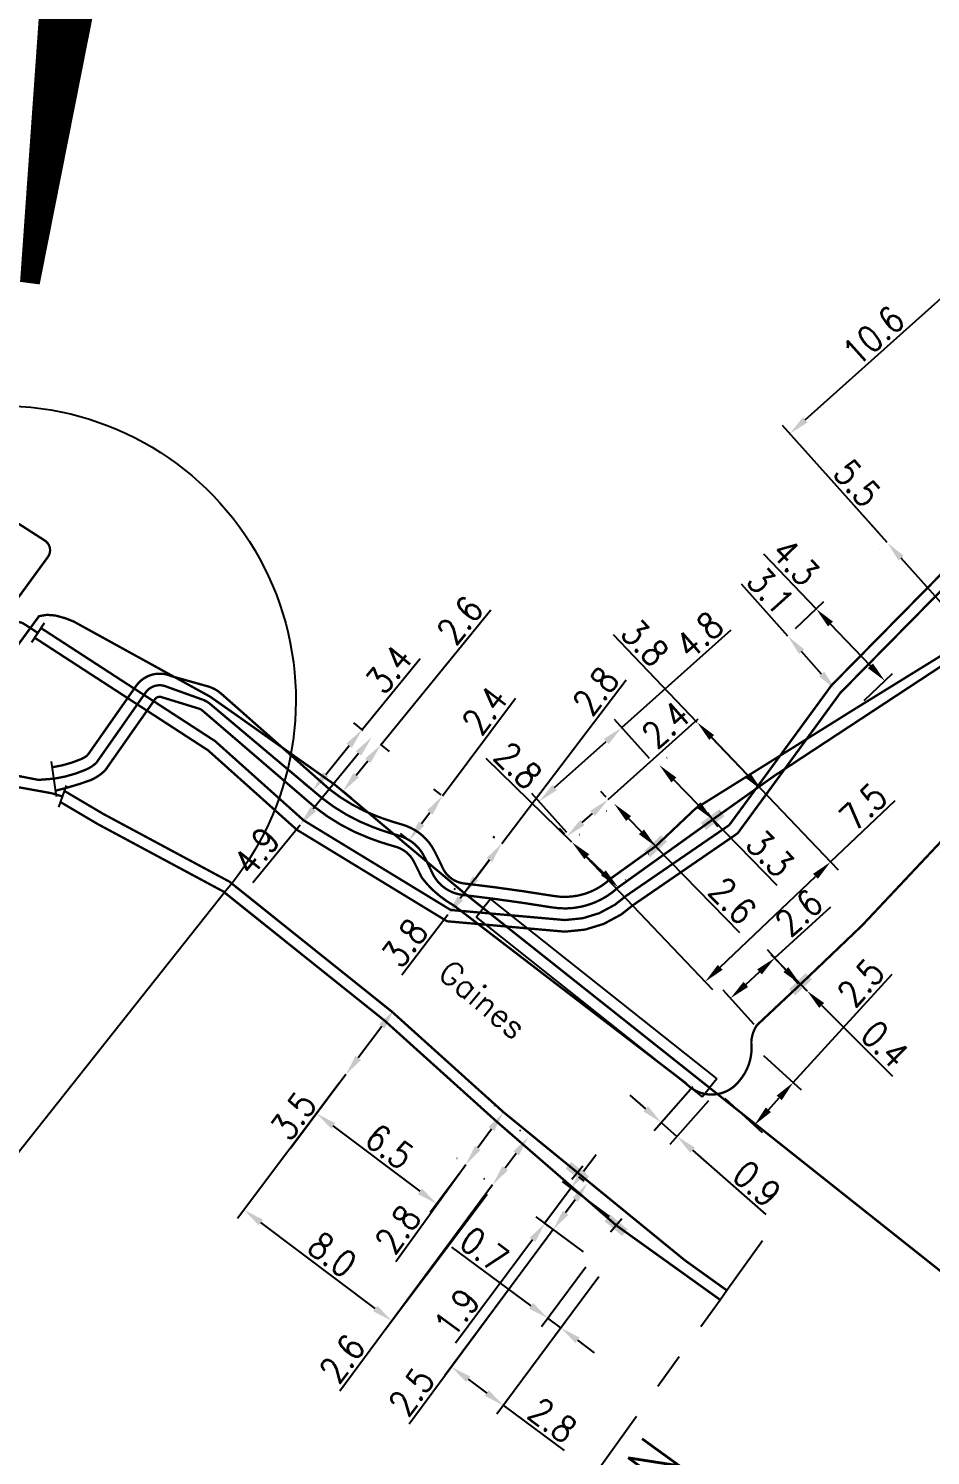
# Model space of a CAD drawing. Header units: millimetres. Extents: x 185000 to 186000, y 128000 to 129009.
# Drawn here: x 185331.3 to 185370.4, y 128278.2 to 128339.9 of the extents above; entities that cross this region are included whole.
import ezdxf
from ezdxf.enums import TextEntityAlignment as Align

# ---------------------------------------------------------------- set-up
doc = ezdxf.new("R2010")
doc.units = ezdxf.units.MM
doc.header["$PDMODE"] = 34
doc.linetypes.add('CENTER2', pattern=[28.575, 19.05, -3.175, 3.175, -3.175])
doc.layers.get('0').update_dxf_attribs({"linetype": 'CONTINUOUS'})
doc.layers.get('DEFPOINTS').update_dxf_attribs({"linetype": 'CONTINUOUS'})
for name, color, linetype in [('M_120', 5, 'M_ST_13'), ('M_300', 7, 'CONTINUOUS'), ('M_400', 7, 'CONTINUOUS'), ('M_900', 7, 'CONTINUOUS'), ('M_930', 7, 'CONTINUOUS')]:
    doc.layers.add(name, color=color, linetype=linetype)
doc.styles.get("Standard").update_dxf_attribs({"font": 'romans.shx', "width": 0.85})
doc.linetypes.add('M_ST_13', pattern='A,5,-0.3,["oo",Standard,S=1.5,R=0,X=0,Y=-0.5],-3', length=8.3)
doc.dimstyles.get("Standard").update_dxf_attribs({"dimtxt": 1.5, "dimasz": 1.2, "dimexe": 0.625, "dimexo": 0.625, "dimgap": 0.25, "dimtad": 1, "dimdec": 1, "dimzin": 0, "dimdsep": 46, "dimtxsty": 'Standard', "dimcen": -0.5, "dimadec": 0, "dimazin": 0, "dimtfac": 1, "dimtdec": 1, "dimtmove": 0, "dimatfit": 3, "dimfxl": 0, "dimtolj": 1, "dimtzin": 0, "dimarcsym": 0})

# ---------------------------------------------------------------- blocks, each defined once
blk = doc.blocks.new('*D178')
at = {"layer": 'DEFPOINTS', "color": 0, "linetype": 'Continuous', "transparency": 16777216}
for p in [(185346.177, 128309.268), (185346.575, 128308.943), (185344.535, 128307.252)]:
    blk.add_point(p, dxfattribs=at)
at = {"layer": 'M_120', "color": 0, "linetype": 'Continuous', "lineweight": -2, "transparency": 16777216}
for p, q in [((185346.575, 128308.943), (185351.333, 128314.784)), ((185346.54, 128308.972), (185346.938, 128308.647)), ((185345.501, 128307.625), (185346.007, 128308.245)), ((185344.898, 128306.956), (185345.296, 128306.631))]:
    blk.add_line(p, q, dxfattribs=at)
at = {"layer": 'M_120', "color": 0, "linetype": 'Continuous', "transparency": 16777216}
for points in [[(185345.89, 128308.34), (185346.123, 128308.151), (185346.575, 128308.943)], [(185345.385, 128307.72), (185345.618, 128307.53), (185344.933, 128306.927)]]:
    blk.add_solid(points, dxfattribs=at)
at = {"layer": 'M_120', "color": 0, "linetype": 'Continuous', "transparency": 16777216, "insert": (185350, 128314.335), "char_height": 1.125, "attachment_point": 5, "rotation": 50.83453}
blk.add_mtext('\\A1;2.6', dxfattribs=at)
blk = doc.blocks.new('*D62')
at = {"layer": 'DEFPOINTS', "color": 0, "linetype": 'Continuous', "transparency": 16777216}
for p in [(185345.768, 128309.6), (185346.177, 128309.268), (185344.029, 128306.631)]:
    blk.add_point(p, dxfattribs=at)
at = {"layer": 'M_120', "color": 0, "linetype": 'Continuous', "lineweight": -2, "transparency": 16777216}
for p, q in [((185345.768, 128309.6), (185348.271, 128312.673)), ((185345.813, 128309.564), (185345.405, 128309.897)), ((185344.189, 128307.662), (185345.2, 128308.903)), ((185343.666, 128306.928), (185343.257, 128307.26))]:
    blk.add_line(p, q, dxfattribs=at)
at = {"layer": 'M_120', "color": 0, "linetype": 'Continuous', "transparency": 16777216}
for points in [[(185345.083, 128308.997), (185345.316, 128308.808), (185345.768, 128309.6)], [(185344.073, 128307.757), (185344.305, 128307.567), (185343.621, 128306.964)]]:
    blk.add_solid(points, dxfattribs=at)
at = {"layer": 'M_120', "color": 0, "linetype": 'Continuous', "transparency": 16777216, "insert": (185346.924, 128312.207), "char_height": 1.125, "attachment_point": 5, "rotation": 50.83453}
blk.add_mtext('\\A1;3.4', dxfattribs=at)
blk = doc.blocks.new('*D63')
at = {"layer": 'DEFPOINTS', "color": 0, "linetype": 'Continuous', "transparency": 16777216}
for p in [(185351.812, 128304.674), (185351.873, 128304.628), (185350.181, 128302.396)]:
    blk.add_point(p, dxfattribs=at)
at = {"layer": 'M_120', "color": 0, "linetype": 'Continuous', "lineweight": -2, "transparency": 16777216}
for p, q in [((185351.812, 128304.674), (185357.181, 128311.758)), ((185351.499, 128304.911), (185351.438, 128304.957)), ((185350.664, 128303.16), (185351.268, 128303.957)), ((185349.808, 128302.679), (185349.747, 128302.725))]:
    blk.add_line(p, q, dxfattribs=at)
at = {"layer": 'M_120', "color": 0, "linetype": 'Continuous', "transparency": 16777216}
for points in [[(185351.149, 128304.047), (185351.388, 128303.866), (185351.812, 128304.674)], [(185350.545, 128303.25), (185350.784, 128303.069), (185350.121, 128302.442)]]:
    blk.add_solid(points, dxfattribs=at)
at = {"layer": 'M_120', "color": 0, "linetype": 'Continuous', "transparency": 16777216, "insert": (185355.865, 128311.263), "char_height": 1.125, "attachment_point": 5, "rotation": 52.84073}
blk.add_mtext('\\A1;2.8', dxfattribs=at)
blk = doc.blocks.new('*D64')
at = {"layer": 'DEFPOINTS', "color": 0, "linetype": 'Continuous', "transparency": 16777216}
for p in [(185349.237, 128306.734), (185349.557, 128306.494), (185348.117, 128304.574)]:
    blk.add_point(p, dxfattribs=at)
at = {"layer": 'M_120', "color": 0, "linetype": 'Continuous', "lineweight": -2, "transparency": 16777216}
for p, q in [((185349.237, 128306.734), (185352.402, 128310.951)), ((185349.182, 128306.775), (185348.862, 128307.015)), ((185348.337, 128305.534), (185348.697, 128306.014)), ((185347.742, 128304.855), (185347.422, 128305.095))]:
    blk.add_line(p, q, dxfattribs=at)
at = {"layer": 'M_120', "color": 0, "linetype": 'Continuous', "transparency": 16777216}
for points in [[(185348.577, 128306.104), (185348.817, 128305.924), (185349.237, 128306.734)], [(185348.217, 128305.624), (185348.457, 128305.444), (185347.797, 128304.814)]]:
    blk.add_solid(points, dxfattribs=at)
at = {"layer": 'M_120', "color": 0, "linetype": 'Continuous', "transparency": 16777216, "insert": (185351.074, 128310.432), "char_height": 1.125, "attachment_point": 5, "rotation": 53.11885}
blk.add_mtext('\\A1;2.4', dxfattribs=at)
blk = doc.blocks.new('*D65')
at = {"layer": 'DEFPOINTS', "color": 0, "linetype": 'Continuous', "transparency": 16777216}
for p in [(185354.831, 128304.72), (185354.838, 128304.727), (185356.835, 128302.764)]:
    blk.add_point(p, dxfattribs=at)
at = {"layer": 'M_120', "color": 0, "linetype": 'Continuous', "lineweight": -2, "transparency": 16777216}
for p, q in [((185354.838, 128304.727), (185351.134, 128308.341)), ((185355.158, 128305.055), (185355.165, 128305.063)), ((185356.198, 128303.4), (185355.482, 128304.099)), ((185357.162, 128303.1), (185357.169, 128303.107))]:
    blk.add_line(p, q, dxfattribs=at)
at = {"layer": 'M_120', "color": 0, "linetype": 'Continuous', "transparency": 16777216}
for points in [[(185355.587, 128304.206), (185355.377, 128303.991), (185354.838, 128304.727)], [(185356.303, 128303.507), (185356.093, 128303.293), (185356.842, 128302.772)]]:
    blk.add_solid(points, dxfattribs=at)
at = {"layer": 'M_120', "color": 0, "linetype": 'Continuous', "transparency": 16777216, "insert": (185352.509, 128308.048), "char_height": 1.125, "attachment_point": 5, "rotation": 315.70027}
blk.add_mtext('\\A1;2.8', dxfattribs=at)
blk = doc.blocks.new('*D66')
at = {"layer": 'DEFPOINTS', "color": 0, "linetype": 'Continuous', "transparency": 16777216}
for p in [(185356.627, 128306.327), (185354.617, 128304.974), (185354.838, 128304.727)]:
    blk.add_point(p, dxfattribs=at)
at = {"layer": 'M_120', "color": 0, "linetype": 'Continuous', "lineweight": -2, "transparency": 16777216}
for p, q in [((185356.406, 128306.574), (185360.304, 128310.059)), ((185356.315, 128306.676), (185356.094, 128306.923)), ((185355.288, 128305.574), (185355.735, 128305.974)), ((185354.526, 128305.077), (185354.305, 128305.324))]:
    blk.add_line(p, q, dxfattribs=at)
at = {"layer": 'M_120', "color": 0, "linetype": 'Continuous', "transparency": 16777216}
for points in [[(185355.635, 128306.086), (185355.835, 128305.862), (185356.406, 128306.574)], [(185355.188, 128305.686), (185355.388, 128305.462), (185354.617, 128304.974)]]:
    blk.add_solid(points, dxfattribs=at)
at = {"layer": 'M_120', "color": 0, "linetype": 'Continuous', "transparency": 16777216, "insert": (185358.9, 128309.81), "char_height": 1.125, "attachment_point": 5, "rotation": 41.80051}
blk.add_mtext('\\A1;2.4', dxfattribs=at)
blk = doc.blocks.new('*D67')
at = {"layer": 'DEFPOINTS', "color": 0, "linetype": 'Continuous', "transparency": 16777216}
for p in [(185358.502, 128308.002), (185353.417, 128306.487), (185354.924, 128304.803)]:
    blk.add_point(p, dxfattribs=at)
at = {"layer": 'M_120', "color": 0, "linetype": 'Continuous', "lineweight": -2, "transparency": 16777216}
for p, q in [((185356.996, 128309.687), (185361.732, 128313.922)), ((185358.19, 128308.352), (185356.683, 128310.036)), ((185354.088, 128307.087), (185356.325, 128309.087)), ((185354.611, 128305.152), (185353.105, 128306.837))]:
    blk.add_line(p, q, dxfattribs=at)
at = {"layer": 'M_120', "color": 0, "linetype": 'Continuous', "transparency": 16777216}
for points in [[(185356.225, 128309.199), (185356.425, 128308.975), (185356.996, 128309.687)], [(185353.988, 128307.199), (185354.188, 128306.976), (185353.417, 128306.487)]]:
    blk.add_solid(points, dxfattribs=at)
at = {"layer": 'M_120', "color": 0, "linetype": 'Continuous', "transparency": 16777216, "insert": (185360.346, 128313.688), "char_height": 1.125, "attachment_point": 5, "rotation": 41.80051}
blk.add_mtext('\\A1;4.8', dxfattribs=at)
blk = doc.blocks.new('*D68')
at = {"layer": 'DEFPOINTS', "color": 0, "linetype": 'Continuous', "transparency": 16777216}
for p in [(185356.663, 128306.393), (185356.671, 128306.401), (185358.483, 128304.536)]:
    blk.add_point(p, dxfattribs=at)
at = {"layer": 'M_120', "color": 0, "linetype": 'Continuous', "lineweight": -2, "transparency": 16777216}
for p, q in [((185356.335, 128306.074), (185356.327, 128306.066)), ((185357.29, 128305.747), (185357.848, 128305.174)), ((185358.147, 128304.21), (185358.139, 128304.202)), ((185358.475, 128304.529), (185362.083, 128300.818))]:
    blk.add_line(p, q, dxfattribs=at)
at = {"layer": 'M_120', "color": 0, "linetype": 'Continuous', "transparency": 16777216}
for points in [[(185357.398, 128305.852), (185357.183, 128305.643), (185356.663, 128306.393)], [(185357.955, 128305.278), (185357.74, 128305.069), (185358.475, 128304.529)]]:
    blk.add_solid(points, dxfattribs=at)
at = {"layer": 'M_120', "color": 0, "linetype": 'Continuous', "transparency": 16777216, "insert": (185361.791, 128302.194), "char_height": 1.125, "attachment_point": 5, "rotation": 314.19328}
blk.add_mtext('\\A1;2.6', dxfattribs=at)
blk = doc.blocks.new('*D69')
at = {"layer": 'DEFPOINTS', "color": 0, "linetype": 'Continuous', "transparency": 16777216}
for p in [(185358.608, 128308.052), (185358.62, 128308.064), (185360.916, 128305.693)]:
    blk.add_point(p, dxfattribs=at)
at = {"layer": 'M_120', "color": 0, "linetype": 'Continuous', "lineweight": -2, "transparency": 16777216}
for p, q in [((185358.943, 128308.379), (185358.955, 128308.391)), ((185359.25, 128307.42), (185360.299, 128306.348)), ((185361.251, 128306.021), (185361.264, 128306.033)), ((185360.929, 128305.705), (185363.709, 128302.865))]:
    blk.add_line(p, q, dxfattribs=at)
at = {"layer": 'M_120', "color": 0, "linetype": 'Continuous', "transparency": 16777216}
for points in [[(185359.357, 128307.525), (185359.143, 128307.315), (185358.62, 128308.064)], [(185360.406, 128306.453), (185360.192, 128306.244), (185360.929, 128305.705)]]:
    blk.add_solid(points, dxfattribs=at)
at = {"layer": 'M_120', "color": 0, "linetype": 'Continuous', "transparency": 16777216, "insert": (185363.413, 128304.239), "char_height": 1.125, "attachment_point": 5, "rotation": 314.38899}
blk.add_mtext('\\A1;3.3', dxfattribs=at)
blk = doc.blocks.new('*D70')
at = {"layer": 'DEFPOINTS', "color": 0, "linetype": 'Continuous', "transparency": 16777216}
for p in [(185362.785, 128295.814), (185364.414, 128294.329), (185361.101, 128293.966)]:
    blk.add_point(p, dxfattribs=at)
at = {"layer": 'M_120', "color": 0, "linetype": 'Continuous', "lineweight": -2, "transparency": 16777216}
for p, q in [((185364.414, 128294.329), (185368.691, 128299.02)), ((185363.131, 128295.498), (185364.76, 128294.013)), ((185361.447, 128293.651), (185363.076, 128292.165)), ((185363.336, 128293.146), (185363.808, 128293.664))]:
    blk.add_line(p, q, dxfattribs=at)
at = {"layer": 'M_120', "color": 0, "linetype": 'Continuous', "transparency": 16777216}
for points in [[(185363.697, 128293.765), (185363.918, 128293.562), (185364.414, 128294.329)], [(185363.225, 128293.247), (185363.447, 128293.045), (185362.729, 128292.481)]]:
    blk.add_solid(points, dxfattribs=at)
at = {"layer": 'M_120', "color": 0, "linetype": 'Continuous', "transparency": 16777216, "insert": (185367.336, 128298.646), "char_height": 1.125, "attachment_point": 5, "rotation": 47.64077}
blk.add_mtext('\\A1;2.5', dxfattribs=at)
blk = doc.blocks.new('*D71')
at = {"layer": 'DEFPOINTS', "color": 0, "linetype": 'Continuous', "transparency": 16777216}
for p in [(185360.378, 128294.488), (185361.053, 128293.892), (185359.381, 128291.997)]:
    blk.add_point(p, dxfattribs=at)
at = {"layer": 'M_120', "color": 0, "linetype": 'Continuous', "lineweight": -2, "transparency": 16777216}
for p, q in [((185360.068, 128294.136), (185358.396, 128292.241)), ((185358.031, 128293.188), (185357.356, 128293.784)), ((185360.742, 128293.541), (185359.07, 128291.646)), ((185358.706, 128292.593), (185359.381, 128291.997)), ((185360.055, 128291.402), (185363.221, 128288.609))]:
    blk.add_line(p, q, dxfattribs=at)
at = {"layer": 'M_120', "color": 0, "linetype": 'Continuous', "transparency": 16777216}
for points in [[(185358.13, 128293.301), (185357.932, 128293.076), (185358.706, 128292.593)], [(185360.155, 128291.514), (185359.956, 128291.289), (185359.381, 128291.997)]]:
    blk.add_solid(points, dxfattribs=at)
at = {"layer": 'M_120', "color": 0, "linetype": 'Continuous', "transparency": 16777216, "insert": (185362.843, 128289.943), "char_height": 1.125, "attachment_point": 5, "rotation": 318.57556}
blk.add_mtext('\\A1;0.9', dxfattribs=at)
blk = doc.blocks.new('*D72')
at = {"layer": 'DEFPOINTS', "color": 0, "linetype": 'Continuous', "transparency": 16777216}
for p in [(185361.695, 128297.969), (185364.962, 128298.24), (185363.038, 128296.491)]:
    blk.add_point(p, dxfattribs=at)
at = {"layer": 'M_120', "color": 0, "linetype": 'Continuous', "lineweight": -2, "transparency": 16777216}
for p, q in [((185363.619, 128299.718), (185366.046, 128301.922)), ((185364.647, 128298.587), (185363.304, 128300.064)), ((185362.361, 128298.574), (185362.953, 128299.112)), ((185362.723, 128296.838), (185361.38, 128298.316))]:
    blk.add_line(p, q, dxfattribs=at)
at = {"layer": 'M_120', "color": 0, "linetype": 'Continuous', "transparency": 16777216}
for points in [[(185362.852, 128299.223), (185363.054, 128299.001), (185363.619, 128299.718)], [(185362.26, 128298.685), (185362.462, 128298.463), (185361.695, 128297.969)]]:
    blk.add_solid(points, dxfattribs=at)
at = {"layer": 'M_120', "color": 0, "linetype": 'Continuous', "transparency": 16777216, "insert": (185364.661, 128301.678), "char_height": 1.125, "attachment_point": 5, "rotation": 42.26199}
blk.add_mtext('\\A1;2.6', dxfattribs=at)
blk = doc.blocks.new('*D73')
at = {"layer": 'DEFPOINTS', "color": 0, "linetype": 'Continuous', "transparency": 16777216}
for p in [(185364.727, 128298.578), (185365.01, 128298.295), (185365.01, 128298.295)]:
    blk.add_point(p, dxfattribs=at)
at = {"layer": 'M_120', "color": 0, "linetype": 'Continuous', "lineweight": -2, "transparency": 16777216}
for p, q in [((185364.091, 128299.214), (185363.454, 128299.851)), ((185364.727, 128298.578), (185365.01, 128298.295)), ((185365.646, 128297.658), (185368.706, 128294.597))]:
    blk.add_line(p, q, dxfattribs=at)
at = {"layer": 'M_120', "color": 0, "linetype": 'Continuous', "transparency": 16777216}
for points in [[(185364.197, 128299.32), (185363.985, 128299.108), (185364.727, 128298.578)], [(185365.752, 128297.764), (185365.54, 128297.552), (185365.01, 128298.295)]]:
    blk.add_solid(points, dxfattribs=at)
at = {"layer": 'M_120', "color": 0, "linetype": 'Continuous', "transparency": 16777216, "insert": (185368.379, 128295.984), "char_height": 1.125, "attachment_point": 5, "rotation": 314.98837}
blk.add_mtext('\\A1;0.4', dxfattribs=at)
blk = doc.blocks.new('*D74')
at = {"layer": 'DEFPOINTS', "color": 0, "linetype": 'Continuous', "transparency": 16777216}
for p in [(185347.15, 128297.475), (185345.057, 128294.67), (185345.057, 128294.67)]:
    blk.add_point(p, dxfattribs=at)
at = {"layer": 'M_120', "color": 0, "linetype": 'Continuous', "lineweight": -2, "transparency": 16777216}
for p, q in [((185346.612, 128296.754), (185345.595, 128295.391)), ((185345.057, 128294.67), (185342.68, 128291.484))]:
    blk.add_line(p, q, dxfattribs=at)
at = {"layer": 'M_120', "color": 0, "linetype": 'Continuous', "transparency": 16777216}
for points in [[(185346.491, 128296.843), (185346.732, 128296.664), (185347.15, 128297.475)], [(185345.475, 128295.481), (185345.715, 128295.301), (185345.057, 128294.67)]]:
    blk.add_solid(points, dxfattribs=at)
at = {"layer": 'M_120', "color": 0, "linetype": 'Continuous', "transparency": 16777216, "insert": (185342.79, 128292.885), "char_height": 1.125, "attachment_point": 5, "rotation": 53.27441}
blk.add_mtext('\\A1;3.5', dxfattribs=at)
blk = doc.blocks.new('*D75')
at = {"layer": 'DEFPOINTS', "color": 0, "linetype": 'Continuous', "transparency": 16777216}
for p in [(185345.057, 128294.67), (185343.791, 128292.986), (185350.252, 128290.764)]:
    blk.add_point(p, dxfattribs=at)
at = {"layer": 'M_120', "color": 0, "linetype": 'Continuous', "lineweight": -2, "transparency": 16777216}
for p, q in [((185344.775, 128294.295), (185343.509, 128292.611)), ((185348.267, 128289.62), (185344.51, 128292.445)), ((185349.971, 128290.389), (185348.704, 128288.705))]:
    blk.add_line(p, q, dxfattribs=at)
at = {"layer": 'M_120', "color": 0, "linetype": 'Continuous', "transparency": 16777216}
for points in [[(185344.6, 128292.565), (185344.42, 128292.325), (185343.791, 128292.986)], [(185348.357, 128289.74), (185348.177, 128289.5), (185348.986, 128289.079)]]:
    blk.add_solid(points, dxfattribs=at)
at = {"layer": 'M_120', "color": 0, "linetype": 'Continuous', "transparency": 16777216, "insert": (185346.945, 128291.553), "char_height": 1.125, "attachment_point": 5, "rotation": 323.06291}
blk.add_mtext('\\A1;6.5', dxfattribs=at)
blk = doc.blocks.new('*D76')
at = {"layer": 'DEFPOINTS', "color": 0, "linetype": 'Continuous', "transparency": 16777216}
for p in [(185351.887, 128293.036), (185350.244, 128290.769), (185350.252, 128290.763)]:
    blk.add_point(p, dxfattribs=at)
at = {"layer": 'M_120', "color": 0, "linetype": 'Continuous', "lineweight": -2, "transparency": 16777216}
for p, q in [((185351.507, 128293.31), (185351.499, 128293.315)), ((185351.354, 128292.311), (185350.77, 128291.499)), ((185349.871, 128291.037), (185349.864, 128291.043)), ((185350.244, 128290.769), (185347.222, 128286.568))]:
    blk.add_line(p, q, dxfattribs=at)
at = {"layer": 'M_120', "color": 0, "linetype": 'Continuous', "transparency": 16777216}
for points in [[(185351.232, 128292.399), (185351.476, 128292.223), (185351.879, 128293.042)], [(185350.648, 128291.587), (185350.892, 128291.412), (185350.244, 128290.769)]]:
    blk.add_solid(points, dxfattribs=at)
at = {"layer": 'M_120', "color": 0, "linetype": 'Continuous', "transparency": 16777216, "insert": (185347.308, 128287.971), "char_height": 1.125, "attachment_point": 5, "rotation": 54.26513}
blk.add_mtext('\\A1;2.8', dxfattribs=at)
blk = doc.blocks.new('*D77')
at = {"layer": 'DEFPOINTS', "color": 0, "linetype": 'Continuous', "transparency": 16777216}
for p in [(185345.057, 128294.67), (185351.451, 128289.862), (185340.655, 128288.814)]:
    blk.add_point(p, dxfattribs=at)
at = {"layer": 'M_120', "color": 0, "linetype": 'Continuous', "lineweight": -2, "transparency": 16777216}
for p, q in [((185344.775, 128294.295), (185340.373, 128288.44)), ((185351.17, 128289.488), (185346.767, 128283.632)), ((185346.33, 128284.548), (185341.374, 128288.273))]:
    blk.add_line(p, q, dxfattribs=at)
at = {"layer": 'M_120', "color": 0, "linetype": 'Continuous', "transparency": 16777216}
for points in [[(185341.464, 128288.393), (185341.284, 128288.153), (185340.655, 128288.814)], [(185346.42, 128284.667), (185346.239, 128284.428), (185347.049, 128284.007)]]:
    blk.add_solid(points, dxfattribs=at)
at = {"layer": 'M_120', "color": 0, "linetype": 'Continuous', "transparency": 16777216, "insert": (185344.479, 128286.878), "char_height": 1.125, "attachment_point": 5, "rotation": 323.06291}
blk.add_mtext('\\A1;8.0', dxfattribs=at)
blk = doc.blocks.new('*D78')
at = {"layer": 'DEFPOINTS', "color": 0, "linetype": 'Continuous', "transparency": 16777216}
for p in [(185353.001, 128291.95), (185351.409, 128289.893), (185351.452, 128289.862)]:
    blk.add_point(p, dxfattribs=at)
at = {"layer": 'M_120', "color": 0, "linetype": 'Continuous', "lineweight": -2, "transparency": 16777216}
for p, q in [((185352.624, 128292.229), (185352.581, 128292.261)), ((185352.422, 128291.259), (185351.945, 128290.616)), ((185351.409, 128289.893), (185344.797, 128280.977)), ((185351.076, 128290.141), (185351.033, 128290.173))]:
    blk.add_line(p, q, dxfattribs=at)
at = {"layer": 'M_120', "color": 0, "linetype": 'Continuous', "transparency": 16777216}
for points in [[(185352.301, 128291.348), (185352.542, 128291.169), (185352.958, 128291.982)], [(185351.825, 128290.706), (185352.066, 128290.527), (185351.409, 128289.893)]]:
    blk.add_solid(points, dxfattribs=at)
at = {"layer": 'M_120', "color": 0, "linetype": 'Continuous', "transparency": 16777216, "insert": (185344.903, 128282.379), "char_height": 1.125, "attachment_point": 5, "rotation": 53.44161}
blk.add_mtext('\\A1;2.6', dxfattribs=at)
blk = doc.blocks.new('*D79')
at = {"layer": 'DEFPOINTS', "color": 0, "linetype": 'Continuous', "transparency": 16777216}
for p in [(185354.03, 128287.964), (185356.28, 128286.297), (185351.874, 128280.354)]:
    blk.add_point(p, dxfattribs=at)
at = {"layer": 'M_120', "color": 0, "linetype": 'Continuous', "lineweight": -2, "transparency": 16777216}
for p, q in [((185353.751, 128287.588), (185349.346, 128281.645)), ((185356.001, 128285.92), (185351.595, 128279.978)), ((185350.348, 128281.486), (185351.151, 128280.89)), ((185351.874, 128280.354), (185354.508, 128278.402))]:
    blk.add_line(p, q, dxfattribs=at)
at = {"layer": 'M_120', "color": 0, "linetype": 'Continuous', "transparency": 16777216}
for points in [[(185350.437, 128281.606), (185350.259, 128281.365), (185349.625, 128282.022)], [(185351.24, 128281.011), (185351.062, 128280.77), (185351.874, 128280.354)]]:
    blk.add_solid(points, dxfattribs=at)
at = {"layer": 'M_120', "color": 0, "linetype": 'Continuous', "transparency": 16777216, "insert": (185353.999, 128279.713), "char_height": 1.125, "attachment_point": 5, "rotation": 323.44722}
blk.add_mtext('\\A1;2.8', dxfattribs=at)
blk = doc.blocks.new('*D80')
at = {"layer": 'DEFPOINTS', "color": 0, "linetype": 'Continuous', "transparency": 16777216}
for p in [(185355.75, 128289.796), (185354.025, 128287.962), (185354.262, 128287.786)]:
    blk.add_point(p, dxfattribs=at)
at = {"layer": 'M_120', "color": 0, "linetype": 'Continuous', "lineweight": -2, "transparency": 16777216}
for p, q in [((185355.373, 128290.075), (185355.136, 128290.25)), ((185354.977, 128289.248), (185354.561, 128288.685)), ((185354.025, 128287.962), (185347.793, 128279.545)), ((185353.886, 128288.065), (185353.648, 128288.241))]:
    blk.add_line(p, q, dxfattribs=at)
at = {"layer": 'M_120', "color": 0, "linetype": 'Continuous', "transparency": 16777216}
for points in [[(185354.857, 128289.337), (185355.098, 128289.159), (185355.513, 128289.971)], [(185354.44, 128288.775), (185354.681, 128288.596), (185354.025, 128287.962)]]:
    blk.add_solid(points, dxfattribs=at)
at = {"layer": 'M_120', "color": 0, "linetype": 'Continuous', "transparency": 16777216, "insert": (185347.898, 128280.947), "char_height": 1.125, "attachment_point": 5, "rotation": 53.48256}
blk.add_mtext('\\A1;2.5', dxfattribs=at)
blk = doc.blocks.new('*D81')
at = {"layer": 'DEFPOINTS', "color": 0, "linetype": 'Continuous', "transparency": 16777216}
for p in [(185355.717, 128286.714), (185356.28, 128286.297), (185354.361, 128283.708)]:
    blk.add_point(p, dxfattribs=at)
at = {"layer": 'M_120', "color": 0, "linetype": 'Continuous', "lineweight": -2, "transparency": 16777216}
for p, q in [((185353.075, 128284.661), (185349.641, 128287.207)), ((185355.438, 128286.337), (185353.519, 128283.749)), ((185356.001, 128285.92), (185354.081, 128283.332)), ((185354.361, 128283.708), (185353.798, 128284.125)), ((185355.084, 128283.172), (185355.807, 128282.636))]:
    blk.add_line(p, q, dxfattribs=at)
at = {"layer": 'M_120', "color": 0, "linetype": 'Continuous', "transparency": 16777216}
for points in [[(185353.165, 128284.782), (185352.986, 128284.541), (185353.798, 128284.125)], [(185355.173, 128283.293), (185354.994, 128283.052), (185354.361, 128283.708)]]:
    blk.add_solid(points, dxfattribs=at)
at = {"layer": 'M_120', "color": 0, "linetype": 'Continuous', "transparency": 16777216, "insert": (185351.043, 128287.101), "char_height": 1.125, "attachment_point": 5, "rotation": 323.44722}
blk.add_mtext('\\A1;0.7', dxfattribs=at)
blk = doc.blocks.new('*D82')
at = {"layer": 'DEFPOINTS', "color": 0, "linetype": 'Continuous', "transparency": 16777216}
for p in [(185353.672, 128288.238), (185356.843, 128288.247), (185355.708, 128286.723)]:
    blk.add_point(p, dxfattribs=at)
at = {"layer": 'M_120', "color": 0, "linetype": 'Continuous', "lineweight": -2, "transparency": 16777216}
for p, q in [((185355.343, 128290.485), (185355.881, 128291.207)), ((185354.806, 128289.763), (185353.672, 128288.238)), ((185356.467, 128288.527), (185354.43, 128290.043)), ((185355.332, 128287.003), (185353.296, 128288.518)), ((185353.135, 128287.516), (185349.807, 128283.045))]:
    blk.add_line(p, q, dxfattribs=at)
at = {"layer": 'M_120', "color": 0, "linetype": 'Continuous', "transparency": 16777216}
for points in [[(185355.223, 128290.574), (185355.464, 128290.395), (185354.806, 128289.763)], [(185353.014, 128287.606), (185353.255, 128287.427), (185353.672, 128288.238)]]:
    blk.add_solid(points, dxfattribs=at)
at = {"layer": 'M_120', "color": 0, "linetype": 'Continuous', "transparency": 16777216, "insert": (185349.861, 128284.373), "char_height": 1.125, "attachment_point": 5, "rotation": 53.34605}
blk.add_mtext('\\A1;1.9', dxfattribs=at)
blk = doc.blocks.new('M_300_04')
at = {"color": 0, "linetype": 'Continuous'}
blk.add_line((0, 0.375), (0, -0.375), dxfattribs=at)
blk.add_solid([(-0.5, 0.188), (-0.5, -0.188), (0.5, 0.188), (0.5, -0.188)], dxfattribs=at)
at = {"color": 0, "linetype": 'Continuous', "width": 0.75, "flags": 3}
for tag, p in [('DEF_LEG', (0, -5)), ('DEF_COUP', (0.023, -7.005)), ('DEF_TYPE', (0, -9))]:
    blk.add_attdef(tag, text='', height=1.2, dxfattribs=at).set_placement(p, align=Align.MIDDLE)
blk = doc.blocks.new('*D138')
at = {"layer": 'DEFPOINTS', "color": 0, "linetype": 'Continuous', "transparency": 16777216}
for p in [(185372.165, 128329.468), (185376.382, 128324.754), (185368.482, 128317.687)]:
    blk.add_point(p, dxfattribs=at)
at = {"layer": 'M_120', "color": 0, "linetype": 'Continuous', "lineweight": -2, "transparency": 16777216}
for p, q in [((185376.07, 128325.103), (185371.852, 128329.818)), ((185364.936, 128323.001), (185371.494, 128328.868)), ((185368.17, 128318.036), (185363.952, 128322.75))]:
    blk.add_line(p, q, dxfattribs=at)
at = {"layer": 'M_120', "color": 0, "linetype": 'Continuous', "transparency": 16777216}
for points in [[(185371.394, 128328.98), (185371.594, 128328.757), (185372.165, 128329.468)], [(185364.836, 128323.113), (185365.036, 128322.889), (185364.265, 128322.401)]]:
    blk.add_solid(points, dxfattribs=at)
at = {"layer": 'M_120', "color": 0, "linetype": 'Continuous', "transparency": 16777216, "insert": (185367.888, 128326.648), "char_height": 1.125, "attachment_point": 5, "rotation": 41.81526}
blk.add_mtext('\\A1;10.6', dxfattribs=at)
blk = doc.blocks.new('*D139')
at = {"layer": 'DEFPOINTS', "color": 0, "linetype": 'Continuous', "transparency": 16777216}
for p in [(185368.482, 128317.687), (185368.482, 128317.687), (185372.149, 128313.588)]:
    blk.add_point(p, dxfattribs=at)
at = {"layer": 'M_120', "color": 0, "linetype": 'Continuous', "lineweight": -2, "transparency": 16777216}
for p, q in [((185368.482, 128317.687), (185365.832, 128320.649)), ((185368.133, 128317.374), (185368.133, 128317.374)), ((185371.549, 128314.258), (185369.082, 128317.016)), ((185371.8, 128313.275), (185371.8, 128313.275))]:
    blk.add_line(p, q, dxfattribs=at)
at = {"layer": 'M_120', "color": 0, "linetype": 'Continuous', "transparency": 16777216}
for points in [[(185369.194, 128317.116), (185368.97, 128316.916), (185368.482, 128317.687)], [(185371.661, 128314.358), (185371.437, 128314.158), (185372.149, 128313.588)]]:
    blk.add_solid(points, dxfattribs=at)
at = {"layer": 'M_120', "color": 0, "linetype": 'Continuous', "transparency": 16777216, "insert": (185367.184, 128320.263), "char_height": 1.125, "attachment_point": 5, "rotation": 311.81526}
blk.add_mtext('\\A1;5.5', dxfattribs=at)
blk = doc.blocks.new('*D140')
at = {"layer": 'DEFPOINTS', "color": 0, "linetype": 'Continuous', "transparency": 16777216}
for p in [(185365.405, 128314.817), (185364.176, 128313.643), (185367.146, 128310.533)]:
    blk.add_point(p, dxfattribs=at)
at = {"layer": 'M_120', "color": 0, "linetype": 'Continuous', "lineweight": -2, "transparency": 16777216}
for p, q in [((185365.405, 128314.817), (185363.141, 128317.188)), ((185364.515, 128313.967), (185365.744, 128315.14)), ((185367.753, 128312.358), (185366.027, 128314.166)), ((185367.485, 128310.857), (185368.714, 128312.03))]:
    blk.add_line(p, q, dxfattribs=at)
at = {"layer": 'M_120', "color": 0, "linetype": 'Continuous', "transparency": 16777216}
for points in [[(185366.135, 128314.269), (185365.918, 128314.062), (185365.405, 128314.817)], [(185367.862, 128312.461), (185367.645, 128312.254), (185368.375, 128311.707)]]:
    blk.add_solid(points, dxfattribs=at)
at = {"layer": 'M_120', "color": 0, "linetype": 'Continuous', "transparency": 16777216, "insert": (185364.505, 128316.846), "char_height": 1.125, "attachment_point": 5, "rotation": 313.67717}
blk.add_mtext('\\A1;4.3', dxfattribs=at)
blk = doc.blocks.new('*D408')
at = {"layer": 'DEFPOINTS', "color": 0, "linetype": 'Continuous', "transparency": 16777216}
for p in [(185346.177, 128309.268), (185346.177, 128309.268), (185343.082, 128305.468)]:
    blk.add_point(p, dxfattribs=at)
at = {"layer": 'M_120', "color": 0, "linetype": 'Continuous', "lineweight": -2, "transparency": 16777216}
for p, q in [((185345.608, 128308.57), (185343.65, 128306.166)), ((185343.082, 128305.468), (185341.04, 128302.962))]:
    blk.add_line(p, q, dxfattribs=at)
at = {"layer": 'M_120', "color": 0, "linetype": 'Continuous', "transparency": 16777216}
for points in [[(185345.492, 128308.665), (185345.725, 128308.475), (185346.177, 128309.268)], [(185343.534, 128306.261), (185343.767, 128306.072), (185343.082, 128305.468)]]:
    blk.add_solid(points, dxfattribs=at)
at = {"layer": 'M_120', "color": 0, "linetype": 'Continuous', "transparency": 16777216, "insert": (185341.195, 128304.34), "char_height": 1.125, "attachment_point": 5, "rotation": 50.83453}
blk.add_mtext('\\A1;4.9', dxfattribs=at)
blk = doc.blocks.new('*D409')
at = {"layer": 'DEFPOINTS', "color": 0, "linetype": 'Continuous', "transparency": 16777216}
for p in [(185351.812, 128304.674), (185351.812, 128304.674), (185349.466, 128301.578)]:
    blk.add_point(p, dxfattribs=at)
at = {"layer": 'M_120', "color": 0, "linetype": 'Continuous', "lineweight": -2, "transparency": 16777216}
for p, q in [((185351.268, 128303.957), (185350.009, 128302.296)), ((185349.466, 128301.578), (185347.485, 128298.966))]:
    blk.add_line(p, q, dxfattribs=at)
at = {"layer": 'M_120', "color": 0, "linetype": 'Continuous', "transparency": 16777216}
for points in [[(185351.149, 128304.047), (185351.388, 128303.866), (185351.812, 128304.674)], [(185349.89, 128302.386), (185350.129, 128302.205), (185349.466, 128301.578)]]:
    blk.add_solid(points, dxfattribs=at)
at = {"layer": 'M_120', "color": 0, "linetype": 'Continuous', "transparency": 16777216, "insert": (185347.606, 128300.366), "char_height": 1.125, "attachment_point": 5, "rotation": 52.84073}
blk.add_mtext('\\A1;3.8', dxfattribs=at)
blk = doc.blocks.new('*D410')
at = {"layer": 'DEFPOINTS', "color": 0, "linetype": 'Continuous', "transparency": 16777216}
for p in [(185360.262, 128309.906), (185360.263, 128309.906), (185363.059, 128306.977)]:
    blk.add_point(p, dxfattribs=at)
at = {"layer": 'M_120', "color": 0, "linetype": 'Continuous', "lineweight": -2, "transparency": 16777216}
for p, q in [((185360.263, 128309.906), (185356.639, 128313.701)), ((185360.601, 128310.23), (185360.602, 128310.23)), ((185362.438, 128307.628), (185360.884, 128309.255))]:
    blk.add_line(p, q, dxfattribs=at)
at = {"layer": 'M_120', "color": 0, "linetype": 'Continuous', "transparency": 16777216}
for points in [[(185360.993, 128309.359), (185360.776, 128309.152), (185360.263, 128309.906)], [(185362.546, 128307.732), (185362.329, 128307.524), (185363.059, 128306.977)]]:
    blk.add_solid(points, dxfattribs=at)
at = {"layer": 'M_120', "color": 0, "linetype": 'Continuous', "transparency": 16777216, "insert": (185358.003, 128313.359), "char_height": 1.125, "attachment_point": 5, "rotation": 313.67717}
blk.add_mtext('\\A1;3.8', dxfattribs=at)
blk = doc.blocks.new('*D411')
at = {"layer": 'DEFPOINTS', "color": 0, "linetype": 'Continuous', "transparency": 16777216}
for p in [(185364.176, 128313.643), (185364.176, 128313.643), (185366.242, 128311.332)]:
    blk.add_point(p, dxfattribs=at)
at = {"layer": 'M_120', "color": 0, "linetype": 'Continuous', "lineweight": -2, "transparency": 16777216}
for p, q in [((185364.176, 128313.643), (185362.173, 128315.884)), ((185365.642, 128312.003), (185364.776, 128312.972))]:
    blk.add_line(p, q, dxfattribs=at)
at = {"layer": 'M_120', "color": 0, "linetype": 'Continuous', "transparency": 16777216}
for points in [[(185364.888, 128313.072), (185364.664, 128312.872), (185364.176, 128313.643)], [(185365.754, 128312.103), (185365.531, 128311.903), (185366.242, 128311.332)]]:
    blk.add_solid(points, dxfattribs=at)
at = {"layer": 'M_120', "color": 0, "linetype": 'Continuous', "transparency": 16777216, "insert": (185363.434, 128315.599), "char_height": 1.125, "attachment_point": 5, "rotation": 311.80051}
blk.add_mtext('\\A1;3.1', dxfattribs=at)
blk = doc.blocks.new('*D433')
at = {"layer": 'DEFPOINTS', "color": 0, "linetype": 'Continuous', "transparency": 16777216}
for p in [(185360.263, 128309.906), (185354.838, 128304.727), (185360.602, 128298.69)]:
    blk.add_point(p, dxfattribs=at)
at = {"layer": 'M_120', "color": 0, "linetype": 'Continuous', "lineweight": -2, "transparency": 16777216}
for p, q in [((185360.586, 128309.567), (185366.35, 128303.531)), ((185366.026, 128303.87), (185368.818, 128306.535)), ((185355.162, 128304.388), (185360.925, 128298.351)), ((185361.253, 128299.312), (185365.375, 128303.248))]:
    blk.add_line(p, q, dxfattribs=at)
at = {"layer": 'M_120', "color": 0, "linetype": 'Continuous', "transparency": 16777216}
for points in [[(185365.272, 128303.357), (185365.479, 128303.14), (185366.026, 128303.87)], [(185361.149, 128299.42), (185361.356, 128299.203), (185360.602, 128298.69)]]:
    blk.add_solid(points, dxfattribs=at)
at = {"layer": 'M_120', "color": 0, "linetype": 'Continuous', "transparency": 16777216, "insert": (185367.44, 128306.257), "char_height": 1.125, "attachment_point": 5, "rotation": 43.67486}
blk.add_mtext('\\A1;7.5', dxfattribs=at)

msp = doc.modelspace()

# ---------------------------------------------------------------- linework, layer by layer
at = {"layer": 'M_120'}
for points in [[(185452.846, 128393.463, 0.1, 0.1, 0), (185432.543, 128373.842, 0.1, 0.1, 0), (185416.345, 128358.304, 0.1, 0.1, 0), (185404.003, 128346.464, 0.1, 0.1, 0), (185402.932, 128345.478, 0.1, 0.1, 0), (185395.298, 128338.441, 0.1, 0.1, 0), (185378.027, 128322.938, 0.1, 0.1, 0), (185366.472, 128311.209, 0.1, 0.1, 0.036849), (185366.425, 128311.153, 0.1, 0.1, 0), (185363.292, 128306.862, 0.1, 0.1, 0), (185362.059, 128305.178, 0.1, 0.1, -0.084405), (185361.938, 128305.062, 0.1, 0.1, 0), (185357.464, 128301.989, 0.1, 0.1, 0), (185356.979, 128301.602, 0.1, 0.1, 0), (185356.213, 128301.19, 0.1, 0.1, 0), (185355.412, 128300.944, 0.1, 0.1, 0), (185354.535, 128300.854, 0.1, 0.1, 0), (185349.436, 128301.304, 0.1, 0.1, 0), (185342.932, 128305.267, 0.1, 0.1, 0), (185339.096, 128308.701, 0.1, 0.1, 0), (185331.6, 128313.569, 0, 0, 0)], [(185452.498, 128393.823, 0.1, 0.1, 0), (185432.196, 128374.202, 0.1, 0.1, 0), (185415.999, 128358.665, 0.1, 0.1, 0), (185403.66, 128346.828, 0.1, 0.1, 0), (185402.594, 128345.845, 0.1, 0.1, 0), (185394.961, 128338.811, 0.1, 0.1, 0), (185377.681, 128323.3, 0.1, 0.1, 0), (185366.09, 128311.534, 0.1, 0.1, 0.036849), (185366.043, 128311.478, 0.1, 0.1, 0), (185362.887, 128307.158, 0.1, 0.1, 0), (185361.697, 128305.537, 0.1, 0.1, -0.084405), (185361.577, 128305.42, 0.1, 0.1, 0), (185357.179, 128302.4, 0.1, 0.1, 0), (185357.167, 128302.392, 0.1, 0.1, 0), (185356.702, 128302.021, 0.1, 0.1, 0), (185356.02, 128301.654, 0.1, 0.1, 0), (185355.312, 128301.436, 0.1, 0.1, 0), (185354.532, 128301.357, 0.1, 0.1, 0), (185354.532, 128301.357, 0.1, 0.1, 0), (185349.596, 128301.792, 0.1, 0.1, 0), (185343.232, 128305.67, 0.1, 0.1, 0), (185339.401, 128309.099, 0.1, 0.1, 0), (185331.872, 128313.989, 0, 0, 0)], [(185332.424, 128307.473, 0.1, 0.1, 0.06535), (185333.801, 128307.861, 0.1, 0.1, 0.08474), (185334.262, 128308.159, 0.1, 0.1, 0), (185336.395, 128311.202, 0.1, 0.1, -0.359254), (185337.306, 128311.453, 0.1, 0.1, 0), (185338.873, 128310.89, 0.1, 0.1, -0.088802), (185339.178, 128310.714, 0.1, 0.1, 0), (185344.029, 128306.631, 0.1, 0.1, 0.077109), (185346.228, 128305.379, 0.1, 0.1, 0.022883), (185347.329, 128305.016, 0.1, 0.1, -0.067576), (185347.797, 128304.814, 0.1, 0.1, -0.137735), (185348.43, 128304.14, 0.1, 0.1, -0.01197), (185348.793, 128303.402, 0.1, 0.1, 0.261458), (185350.121, 128302.442, 0.1, 0.1, -0.01201), (185353.977, 128301.904, 0.1, 0.1, 0.232538), (185356.842, 128302.772, 0.1, 0.1, 0), (185360.929, 128305.705, 0.1, 0.1, 0), (185363.59, 128307.593, 0.1, 0.1, 0), (185378.696, 128317.523, 0.1, 0.1, 0)], [(185376.591, 128281.556, 0.1, 0.1, 0), (185360.79, 128294.101, 0.1, 0.1, 0), (185351.005, 128301.869, 0.1, 0.1, 0), (185350.21, 128302.501, 0.1, 0.1, 0), (185344.602, 128307.197, 0.1, 0.1, 0), (185340.259, 128310.269, 0.1, 0.1, 0), (185339.179, 128311.027, 0.1, 0.1, 0), (185333.758, 128314.012, 0.1, 0.1, 0), (185333.297, 128314.268, 0.1, 0.1, 0), (185332.943, 128314.41, 0.1, 0.1, 0), (185332.494, 128314.535, 0.1, 0.1, 0), (185332.125, 128314.564, 0.1, 0.1, 0), (185331.783, 128314.507, 0.1, 0.1, 0), (185327.014, 128307.971, 0.1, 0.1, 0), (185326.909, 128307.827, 0.1, 0.1, 0), (185319.346, 128297.71, 0.1, 0.1, 0), (185315.009, 128291.938, 0.1, 0.1, -0.143404), (185309.026, 128287.402, 0.1, 0.1, 0.102621), (185305.159, 128284.456, 0.1, 0.1, 0), (185304.746, 128283.929, 0.1, 0.1, 0), (185302.245, 128280.743, 0, 0, 0)], [(185332.352, 128307.968, 0.1, 0.1, 0.06535), (185333.604, 128308.321, 0.1, 0.1, 0.073767), (185333.887, 128308.495, 0.1, 0.1, 0), (185335.985, 128311.489, 0.1, 0.1, -0.359254), (185337.51, 128311.91, 0.1, 0.1, 0), (185339.079, 128311.471, 0.1, 0.1, -0.113142), (185339.668, 128311.15, 0.1, 0.1, 0), (185344.341, 128307.023, 0.1, 0.1, 0.077109), (185346.406, 128305.846, 0.1, 0.1, 0.022883), (185347.464, 128305.497, 0.1, 0.1, -0.067576), (185348.055, 128305.242, 0.1, 0.1, -0.137735), (185348.874, 128304.372, 0.1, 0.1, -0.01197), (185349.247, 128303.612, 0.1, 0.1, 0.261458), (185350.178, 128302.939, 0.1, 0.1, -0.01201), (185354.058, 128302.397, 0.1, 0.1, 0.235354), (185356.523, 128303.158, 0.1, 0.1, 0), (185358.458, 128304.547, 0.1, 0.1, 0), (185360.191, 128306.186, 0.1, 0.1, 0), (185367.146, 128310.533, 0.1, 0.1, 0), (185372.267, 128313.695, 0.1, 0.1, 0)], [(185332.499, 128306.954, 0.1, 0.1, 0.025711), (185333.998, 128307.402, 0.1, 0.1, 0.091574), (185334.642, 128307.831, 0.1, 0.1, 0), (185336.804, 128310.915, 0.1, 0.1, -0.359254), (185337.102, 128310.997, 0.1, 0.1, 0), (185338.685, 128310.511, 0.1, 0.1, -0.103518), (185338.865, 128310.412, 0.1, 0.1, 0), (185343.718, 128306.24, 0.1, 0.1, 0.077109), (185346.05, 128304.911, 0.1, 0.1, 0.022883), (185347.195, 128304.534, 0.1, 0.1, -0.067576), (185347.539, 128304.386, 0.1, 0.1, -0.137735), (185347.987, 128303.909, 0.1, 0.1, -0.01197), (185348.34, 128303.193, 0.1, 0.1, 0.102385), (185349.74, 128301.981, 0.1, 0.1, 0), (185349.74, 128301.981, 0.1, 0.1, 0), (185359.755, 128294.307, 0.1, 0.1, 0.473158), (185362.093, 128294.413, 0.1, 0.1, 0.206599), (185362.598, 128296.06, 0.1, 0.1, -0.134251), (185362.837, 128296.803, 0.1, 0.1, 0), (185364.727, 128298.578, 0.1, 0.1, 0), (185367.397, 128301.127, 0.1, 0.1, 0), (185375.281, 128309.515, 0.1, 0.1, 0)], [(185332.876, 128306.946, 0.1, 0.1, 0), (185334.567, 128305.947, 0.1, 0.1, 0), (185340.023, 128303.017, 0.1, 0.1, 0), (185347.057, 128297.386, 0.1, 0.1, 0), (185351.879, 128293.042, 0.1, 0.1, 0), (185355.073, 128290.433, 0.1, 0.1, 0), (185359.72, 128286.637, 0.1, 0.1, 0), (185361.536, 128285.335, 0, 0, 0)]]:
    msp.add_lwpolyline(points, format="xyseb", dxfattribs=at)
at = {"layer": 'M_120', "const_width": 0.1}
for points in [[(185304.264, 128279.266), (185304.264, 128279.266), (185314.05, 128292.659), (185314.05, 128292.659), (185318.385, 128298.429), (185325.948, 128308.545), (185332.164, 128317.065, 0.432016), (185332.03, 128317.781), (185330.9, 128318.506)], [(185304.665, 128278.968), (185304.665, 128278.968), (185314.37, 128292.419), (185314.37, 128292.419), (185318.705, 128298.19), (185326.269, 128308.306), (185330.457, 128314.046, -0.398398), (185331.133, 128314.171), (185331.736, 128313.779)], [(185302.639, 128280.434), (185305.139, 128283.62), (185305.545, 128284.137, -0.101975), (185309.227, 128286.944, 0.155875), (185315.329, 128291.698), (185319.666, 128297.47), (185327.23, 128307.587), (185327.338, 128307.735), (185327.296, 128307.677, -0.271314), (185328.222, 128308.081), (185328.561, 128308.04), (185328.561, 128308.04), (185331.761, 128307.422), (185332.424, 128307.473)], [(185303.032, 128280.126), (185305.532, 128283.312), (185305.93, 128283.819, -0.101291), (185309.428, 128286.486, 0.16761), (185315.649, 128291.458), (185319.986, 128297.23), (185327.55, 128307.348), (185327.586, 128307.396, -0.271314), (185328.049, 128307.598), (185328.413, 128307.554), (185332.33, 128306.844), (185332.789, 128306.707)]]:
    msp.add_lwpolyline(points, format="xyb", dxfattribs=at)
msp.add_lwpolyline([(185332.703, 128306.467), (185334.321, 128305.511), (185339.746, 128302.598), (185346.734, 128297.005), (185351.566, 128292.651), (185356.751, 128288.15), (185361.245, 128284.928)], dxfattribs=at)
at = {"layer": 'M_400', "color": 7, "linetype": 'CONTINUOUS'}
for p, q in [((185351.316, 128302.261), (185351.005, 128301.869)), ((185351.316, 128302.261), (185361.101, 128294.492)), ((185350.694, 128301.478), (185351.005, 128301.869)), ((185350.694, 128301.478), (185360.479, 128293.709)), ((185360.479, 128293.709), (185360.79, 128294.101)), ((185361.101, 128294.492), (185360.79, 128294.101))]:
    msp.add_line(p, q, dxfattribs=at)
at = {"layer": 'M_900', "color": 254, "linetype": 'Continuous'}
msp.add_lwpolyline([(185331.387, 128328.917, 0.857, 5.14, 0), (185335.933, 128362.882, 10.281, 0, 0), (185337.07, 128371.374, 10.281, 0, 0)], format="xyseb", dxfattribs=at)
at = {"layer": 'M_900', "flags": 128}
msp.add_lwpolyline([(185298.42, 128291.335), (185319.897, 128318.436, -1.035042), (185339.859, 128302.616), (185318.382, 128275.515, -1.035042)], format="xyb", close=True, dxfattribs=at)
for points in [[(185332.008, 128314.198), (185331.463, 128313.36)], [(185332.535, 128306.706), (185332.316, 128308.215)], [(185332.96, 128307.178), (185332.619, 128306.236)]]:
    msp.add_lwpolyline(points, dxfattribs=at)
at = {"layer": 'M_930', "linetype": 'CENTER2', "ltscale": 0.5, "flags": 128}
msp.add_lwpolyline([(185343.76, 128260.54), (185361.245, 128284.928), (185361.536, 128285.335), (185363.077, 128287.485)], dxfattribs=at)

# ---------------------------------------------------------------- block references
at = {"layer": 'M_300'}
for p, rotation in [((185360.929, 128305.705), 36.14572758579595), ((185358.461, 128304.55), 43.0444645531819), ((185364.727, 128298.578), 43.68092022619499), ((185355.073, 128290.433), 140.7552509206002), ((185356.751, 128288.15), 140.1527560769784)]:
    msp.add_blockref('M_300_04', p, dxfattribs=dict(at, rotation=rotation))

# ---------------------------------------------------------------- texts
at = {"layer": 'M_400'}
msp.add_text('Gaines', height=1, rotation=319.84752, dxfattribs=at).set_placement((185350.986, 128297.931), align=Align.MIDDLE)
at = {"layer": 'M_930', "width": 0.85}
msp.add_text('SUITE VOIR PLAN', height=2, rotation=54.36233, dxfattribs=at).set_placement((185354.062, 128270.164), align=Align.CENTER)

# ---------------------------------------------------------------- dimensions: what is measured, and where the dimension line sits
at = {"layer": 'M_120', "linetype": 'Continuous'}
for base, p1, p2, angle, picture, middle, dimtype in [((185372.165, 128329.468), (185368.482, 128317.687), (185376.382, 128324.754), 41.81526, '*D138', (185368.388, 128326.089), 161), ((185368.482, 128317.687), (185372.149, 128313.588), (185368.482, 128317.687), 131.81526, '*D139', (185366.625, 128319.763), 161), ((185365.405, 128314.817), (185367.146, 128310.533), (185364.176, 128313.643), 133.67717, '*D140', (185363.962, 128316.328), 161), ((185364.176, 128313.643), (185366.242, 128311.332), (185364.176, 128313.643), 311.80051, '*D411', (185362.875, 128315.099), 160), ((185353.417, 128306.487), (185358.502, 128308.002), (185354.924, 128304.803), 221.80051, '*D67', (185360.845, 128313.129), 161), ((185345.768, 128309.6), (185344.029, 128306.631), (185346.177, 128309.268), 50.83453, '*D62', (185347.505, 128311.733), 161), ((185351.812, 128304.674), (185350.181, 128302.396), (185351.873, 128304.628), 52.84073, '*D63', (185356.463, 128310.81), 161), ((185349.237, 128306.734), (185348.117, 128304.574), (185349.557, 128306.494), 53.11885, '*D64', (185351.674, 128309.982), 161), ((185354.617, 128304.974), (185356.627, 128306.327), (185354.838, 128304.727), 221.80051, '*D66', (185359.4, 128309.251), 161), ((185360.602, 128298.69), (185360.263, 128309.906), (185354.838, 128304.727), 43.67486, '*D433', (185367.958, 128305.714), 160), ((185346.177, 128309.268), (185343.082, 128305.468), (185346.177, 128309.268), 230.83453, '*D408', (185341.777, 128303.866), 160), ((185354.838, 128304.727), (185356.835, 128302.764), (185354.831, 128304.72), 135.70027, '*D65', (185351.985, 128307.511), 161), ((185358.62, 128308.064), (185360.916, 128305.693), (185358.608, 128308.052), 134.38899, '*D69', (185362.877, 128303.715), 161), ((185356.663, 128306.393), (185358.483, 128304.536), (185356.671, 128306.401), 134.19328, '*D68', (185361.254, 128301.671), 161), ((185361.695, 128297.969), (185364.962, 128298.24), (185363.038, 128296.491), 222.26199, '*D72', (185365.166, 128301.123), 161), ((185364.414, 128294.329), (185361.101, 128293.966), (185362.785, 128295.814), 47.64077, '*D70', (185367.89, 128298.141), 161), ((185365.01, 128298.295), (185364.727, 128298.578), (185365.01, 128298.295), 314.98837, '*D73', (185367.849, 128295.454), 161), ((185345.057, 128294.67), (185347.15, 128297.475), (185345.057, 128294.67), 233.27441, '*D74', (185343.391, 128292.437), 161), ((185340.655, 128288.814), (185351.451, 128289.862), (185345.057, 128294.67), 143.06291, '*D77', (185344.028, 128286.278), 161), ((185343.791, 128292.986), (185350.252, 128290.764), (185345.057, 128294.67), 143.06291, '*D75', (185346.494, 128290.953), 161), ((185359.381, 128291.997), (185360.378, 128294.488), (185361.053, 128293.892), 318.57556, '*D71', (185362.346, 128289.38), 161), ((185350.244, 128290.769), (185351.887, 128293.036), (185350.252, 128290.763), 234.26513, '*D76', (185347.916, 128287.533), 161), ((185351.409, 128289.893), (185353.001, 128291.95), (185351.452, 128289.862), 233.44161, '*D78', (185345.506, 128281.932), 161), ((185353.672, 128288.238), (185356.843, 128288.247), (185355.708, 128286.723), 233.34605, '*D82', (185350.463, 128283.926), 161), ((185354.025, 128287.962), (185355.75, 128289.796), (185354.262, 128287.786), 233.48256, '*D80', (185348.501, 128280.501), 161), ((185351.874, 128280.354), (185354.03, 128287.964), (185356.28, 128286.297), 323.44722, '*D79', (185353.552, 128279.11), 161), ((185354.361, 128283.708), (185355.717, 128286.714), (185356.28, 128286.297), 323.44722, '*D81', (185350.597, 128286.499), 161)]:
    dim = msp.add_linear_dim(base=base, p1=p1, p2=p2, angle=angle, dimstyle='Standard', override={"dimscale": 0.75}, dxfattribs=at)
    dim.commit()
    dim.dimension.update_dxf_attribs({"geometry": picture, "text_midpoint": middle, "dimtype": dimtype})
for base, p1, p2, angle, text, picture, middle, dimtype in [((185346.575, 128308.943), (185344.535, 128307.252), (185346.177, 128309.268), 50.83453, '2.6', '*D178', (185350.581, 128313.861), 161), ((185360.263, 128309.906), (185363.059, 128306.977), (185360.262, 128309.906), 313.67717, '3.8', '*D410', (185357.46, 128312.841), 160), ((185351.812, 128304.674), (185349.466, 128301.578), (185351.812, 128304.674), 232.84073, '3.8', '*D409', (185348.204, 128299.913), 160)]:
    dim = msp.add_linear_dim(base=base, p1=p1, p2=p2, angle=angle, text=text, dimstyle='Standard', override={"dimscale": 0.75}, dxfattribs=at)
    dim.commit()
    dim.dimension.update_dxf_attribs({"geometry": picture, "text_midpoint": middle, "dimtype": dimtype})

doc.saveas('drawing.dxf')
